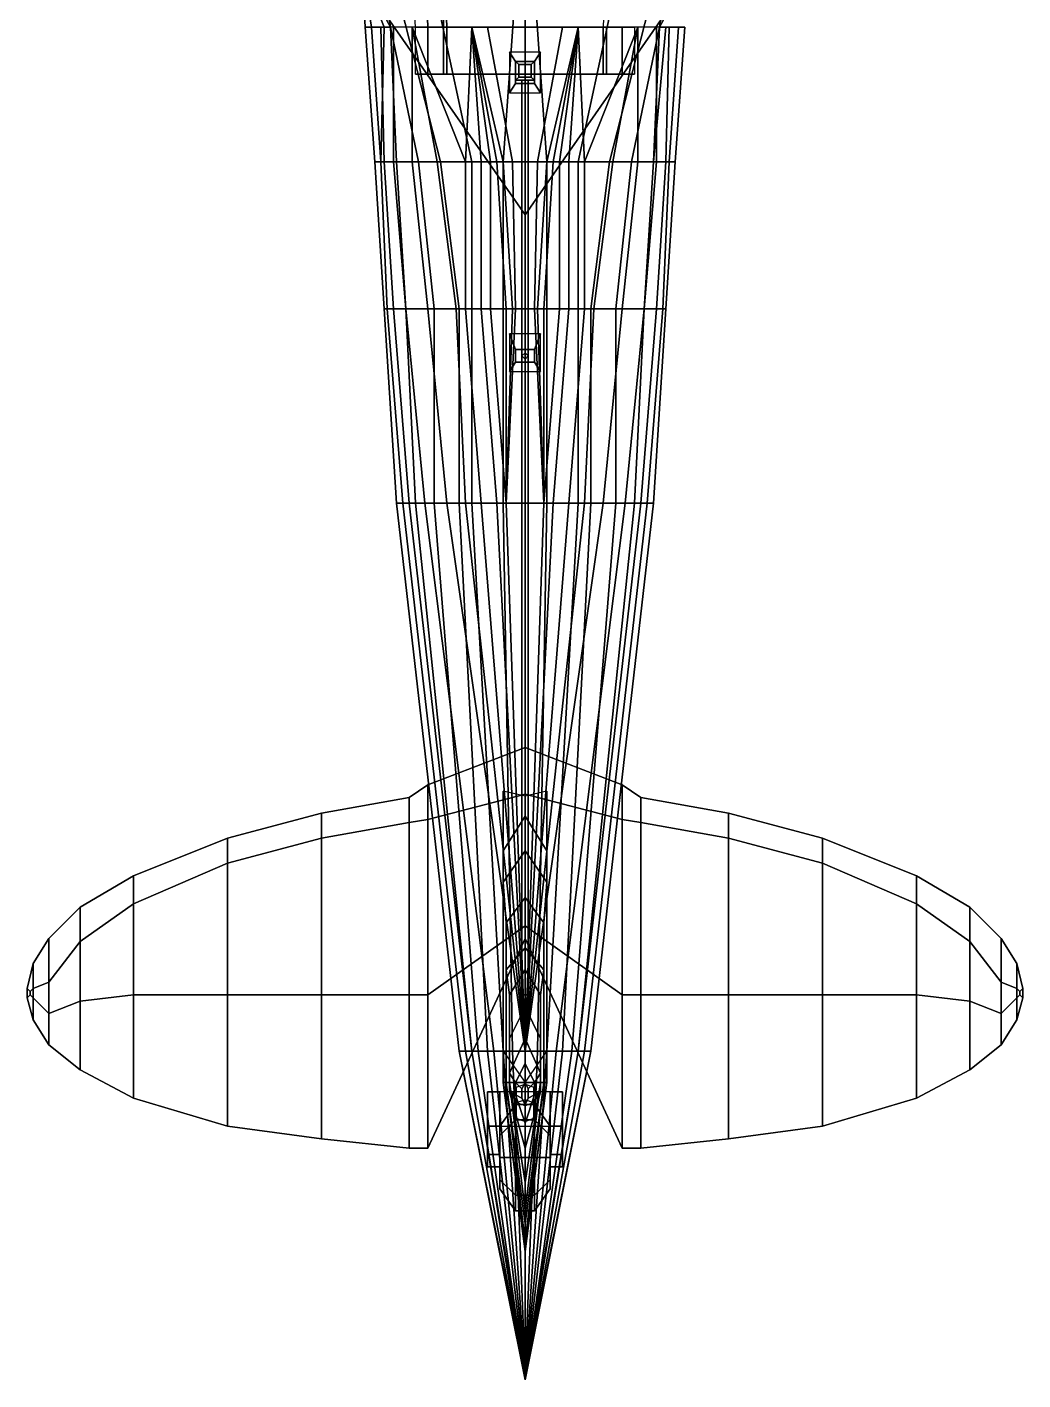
# Model space of a CAD drawing. Header units: millimetres. Extents: x -5.3 to 5.3, y -4.4 to 9.
# Drawn here: x -1.59 to 1.59, y -4.41 to -0.09 of the extents above; entities that cross this region are included whole.
import ezdxf

# ---------------------------------------------------------------- set-up
doc = ezdxf.new("R2010")
doc.units = ezdxf.units.MM
doc.layers.add('wing1', color=5, linetype='Continuous')
doc.layers.add('wing2', color=1, linetype='Continuous')

msp = doc.modelspace()

# ---------------------------------------------------------------- linework, layer by layer
for points in [[(-0.73, 0.46, -0.55), (-0.52, 0.46, -0.55), (-0.52, 0.46, -0.55), (-0.43, -0.09, -0.42)], [(-0.67, 0.46, -0.32), (-0.73, 0.46, -0.32), (-0.43, -0.09, -0.36), (-0.45, -0.09, -0.26)], [(-0.73, 0.46, -0.43), (-0.73, 0.46, -0.55), (-0.43, -0.09, -0.42), (-0.43, -0.09, -0.36)], [(-0.58, 0.46, -0.26), (-0.67, 0.46, -0.32), (-0.45, -0.09, -0.26), (-0.49, -0.09, -0.13)], [(-0.54, 0.46, -0.17), (-0.58, 0.46, -0.26), (-0.49, -0.09, -0.13), (-0.51, -0.09, -0.04)], [(-0.53, 0.46, -0.11), (-0.54, 0.46, -0.17), (-0.51, -0.09, -0.04), (-0.51, -0.09, 0.02)], [(-0.43, -0.09, -0.42), (-0.52, 0.46, -0.55), (-0.27, -0.52, -0.45), (-0.34, -0.52, -0.39)], [(-0.52, 0.46, -0.55), (-0.38, 0.46, -0.55), (-0.17, -0.52, -0.51), (-0.27, -0.52, -0.45)], [(-0.07, -0.52, -0.54), (-0.17, -0.52, -0.51), (-0.38, 0.46, -0.55), (0, 0.46, -0.55)], [(0, -0.52, -0.55), (-0.07, -0.52, -0.54), (0, 0.46, -0.55)], [(0, 0.46, -0.55), (0, 0.46, -0.55), (0.07, -0.52, -0.54), (0, -0.52, -0.55)], [(0, 0.46, -0.55), (0.38, 0.46, -0.55), (0.17, -0.52, -0.51), (0.07, -0.52, -0.54)], [(0.27, -0.52, -0.45), (0.17, -0.52, -0.51), (0.38, 0.46, -0.55), (0.52, 0.46, -0.55)], [(0.34, -0.52, -0.39), (0.27, -0.52, -0.45), (0.52, 0.46, -0.55), (0.43, -0.09, -0.42)], [(0.43, -0.09, -0.36), (0.43, -0.09, -0.42), (0.73, 0.46, -0.55), (0.73, 0.46, -0.43)], [(0.43, -0.09, -0.42), (0.52, 0.46, -0.55), (0.52, 0.46, -0.55), (0.73, 0.46, -0.55)], [(-0.51, -0.09, -0.04), (-0.49, -0.09, -0.13), (-0.46, -0.52, -0.16), (-0.48, -0.52, -0.05)], [(-0.51, -0.09, 0.02), (-0.51, -0.09, -0.04), (-0.48, -0.52, -0.05), (-0.48, -0.52, 0.01)], [(-0.46, -0.09, 0.26), (-0.51, -0.09, 0.02), (-0.48, -0.52, 0.01), (-0.45, -0.52, 0.23)], [(-0.49, -0.09, -0.13), (-0.45, -0.09, -0.26), (-0.46, -0.52, -0.16)], [(-0.45, -0.09, -0.26), (-0.43, -0.09, -0.36), (-0.41, -0.52, -0.29), (-0.46, -0.52, -0.16)], [(-0.42, -0.09, 0.37), (-0.46, -0.09, 0.26), (-0.45, -0.52, 0.23), (-0.42, -0.52, 0.34)], [(-0.43, -0.09, -0.36), (-0.43, -0.09, -0.42), (-0.34, -0.52, -0.39), (-0.41, -0.52, -0.29)], [(-0.36, -0.09, 0.5), (-0.42, -0.09, 0.37), (-0.42, -0.52, 0.34), (-0.36, -0.52, 0.47)], [(-0.36, -0.09, 0.5), (-0.36, -0.09, 0.5), (-0.19, -0.52, 0.66), (-0.17, -0.09, 0.87)], [(-0.36, -0.09, 0.5), (-0.36, -0.09, 0.5), (-0.28, -0.52, 0.57), (-0.19, -0.52, 0.66)], [(-0.36, -0.09, 0.5), (-0.36, -0.09, 0.5), (-0.36, -0.52, 0.47), (-0.28, -0.52, 0.57)], [(-0.17, -0.09, 0.87), (-0.17, -0.09, 0.87), (-0.19, -0.52, 0.66), (-0.14, -0.52, 0.7)], [(-0.12, -0.09, 0.92), (-0.17, -0.09, 0.87), (-0.07, -0.52, 0.87), (-0.04, -0.52, 0.9)], [(-0.17, -0.09, 0.87), (-0.17, -0.09, 0.87), (-0.09, -0.52, 0.83), (-0.07, -0.52, 0.87)], [(-0.17, -0.09, 0.87), (-0.17, -0.09, 0.87), (-0.11, -0.52, 0.75), (-0.09, -0.52, 0.83)], [(-0.17, -0.09, 0.87), (-0.17, -0.09, 0.87), (-0.14, -0.52, 0.7), (-0.11, -0.52, 0.75)], [(0, -0.09, 0.92), (-0.12, -0.09, 0.92), (-0.04, -0.52, 0.9), (0, -0.52, 0.9)], [(0, -0.52, 0.9), (0.04, -0.52, 0.9), (0.12, -0.09, 0.92), (0, -0.09, 0.92)], [(0.04, -0.52, 0.9), (0.07, -0.52, 0.87), (0.17, -0.09, 0.87), (0.12, -0.09, 0.92)], [(0.07, -0.52, 0.87), (0.09, -0.52, 0.83), (0.17, -0.09, 0.87)], [(0.09, -0.52, 0.83), (0.11, -0.52, 0.75), (0.17, -0.09, 0.87)], [(0.11, -0.52, 0.75), (0.14, -0.52, 0.7), (0.17, -0.09, 0.87)], [(0.14, -0.52, 0.7), (0.19, -0.52, 0.66), (0.17, -0.09, 0.87)], [(0.17, -0.09, 0.87), (0.19, -0.52, 0.66), (0.36, -0.09, 0.5)], [(0.19, -0.52, 0.66), (0.28, -0.52, 0.57), (0.36, -0.09, 0.5)], [(0.28, -0.52, 0.57), (0.36, -0.52, 0.47), (0.36, -0.09, 0.5)], [(0.41, -0.52, -0.29), (0.34, -0.52, -0.39), (0.43, -0.09, -0.42), (0.43, -0.09, -0.36)], [(0.36, -0.52, 0.47), (0.42, -0.52, 0.34), (0.42, -0.09, 0.37), (0.36, -0.09, 0.5)], [(0.41, -0.52, -0.29), (0.41, -0.52, -0.29), (0.43, -0.09, -0.36), (0.45, -0.09, -0.26)], [(0.46, -0.52, -0.16), (0.41, -0.52, -0.29), (0.45, -0.09, -0.26), (0.49, -0.09, -0.13)], [(0.42, -0.52, 0.34), (0.45, -0.52, 0.23), (0.46, -0.09, 0.26), (0.42, -0.09, 0.37)], [(0.45, -0.52, 0.23), (0.48, -0.52, 0.01), (0.51, -0.09, 0.02), (0.46, -0.09, 0.26)], [(0.48, -0.52, -0.05), (0.46, -0.52, -0.16), (0.49, -0.09, -0.13), (0.51, -0.09, -0.04)], [(0.48, -0.52, 0.01), (0.48, -0.52, -0.05), (0.51, -0.09, -0.04), (0.51, -0.09, 0.02)], [(-0.05, -0.17, 0.91), (-0.05, -0.3, 0.91), (-0.03, -0.27, 0.96), (-0.03, -0.2, 0.96)], [(0.03, -0.2, 0.96), (0.05, -0.17, 0.91), (-0.05, -0.17, 0.91), (-0.03, -0.2, 0.96)], [(0.03, -0.27, 0.96), (0.05, -0.3, 0.91), (0.05, -0.17, 0.91), (0.03, -0.2, 0.96)], [(-0.03, -0.27, 0.96), (-0.03, -0.26, 1.47), (-0.03, -0.2, 1.47), (-0.03, -0.2, 0.96)], [(-0.03, -0.2, 0.96), (-0.03, -0.2, 1.47), (0.03, -0.2, 1.47), (0.03, -0.2, 0.96)], [(0.02, -0.21, 1.49), (0.03, -0.2, 1.47), (-0.03, -0.2, 1.47), (-0.02, -0.21, 1.49)], [(-0.03, -0.2, 1.47), (-0.03, -0.26, 1.47), (-0.02, -0.25, 1.49), (-0.02, -0.21, 1.49)], [(-0.02, -0.21, 1.49), (-0.02, -0.25, 1.49), (0.02, -0.25, 1.49), (0.02, -0.21, 1.49)], [(0.02, -0.25, 1.49), (0.03, -0.26, 1.47), (0.03, -0.2, 1.47), (0.02, -0.21, 1.49)], [(0.03, -0.2, 1.47), (0.03, -0.26, 1.47), (0.03, -0.27, 0.96), (0.03, -0.2, 0.96)], [(-0.02, -0.25, 1.49), (-0.03, -0.26, 1.47), (0.03, -0.26, 1.47), (0.02, -0.25, 1.49)], [(-0.03, -0.27, 0.96), (-0.05, -0.3, 0.91), (0.05, -0.3, 0.91), (0.03, -0.27, 0.96)], [(0.03, -0.27, 0.96), (0.03, -0.26, 1.47), (-0.03, -0.26, 1.47), (-0.03, -0.27, 0.96)], [(0, -0.26, 1.45), (-0.01, -0.26, 1.44), (-0.01, -3.18, 1.35), (0, -3.18, 1.36)], [(-0.01, -0.26, 1.44), (0, -0.26, 1.43), (0, -3.18, 1.34), (-0.01, -3.18, 1.35)], [(0, -0.26, 1.45), (-0.01, -0.26, 1.44), (-0.01, -1.14, 0.81), (0, -1.15, 0.81)], [(-0.01, -0.26, 1.44), (0, -0.26, 1.43), (0, -1.13, 0.81), (-0.01, -1.14, 0.81)], [(0.01, -0.26, 1.44), (0, -0.26, 1.45), (0, -3.18, 1.36), (0.01, -3.18, 1.35)], [(0, -0.26, 1.43), (0.01, -0.26, 1.44), (0.01, -3.18, 1.35), (0, -3.18, 1.34)], [(0.01, -0.26, 1.44), (0, -0.26, 1.45), (0, -1.15, 0.81), (0.01, -1.14, 0.81)], [(0, -0.26, 1.43), (0.01, -0.26, 1.44), (0.01, -1.14, 0.81), (0, -1.13, 0.81)], [(-0.45, -0.52, 0.23), (-0.48, -0.52, 0.01), (-0.45, -0.99, 0.04), (-0.42, -0.99, 0.23)], [(-0.48, -0.52, -0.05), (-0.46, -0.52, -0.16), (-0.44, -0.99, -0.16), (-0.45, -0.99, -0.05)], [(-0.48, -0.52, 0.01), (-0.48, -0.52, -0.05), (-0.45, -0.99, -0.05), (-0.45, -0.99, 0.04)], [(-0.46, -0.52, -0.16), (-0.41, -0.52, -0.29), (-0.38, -0.99, -0.29), (-0.44, -0.99, -0.16)], [(-0.42, -0.52, 0.34), (-0.45, -0.52, 0.23), (-0.42, -0.99, 0.23), (-0.38, -0.99, 0.34)], [(-0.36, -0.52, 0.47), (-0.42, -0.52, 0.34), (-0.38, -0.99, 0.34), (-0.31, -0.99, 0.47)], [(-0.41, -0.52, -0.29), (-0.34, -0.52, -0.39), (-0.29, -0.99, -0.39), (-0.38, -0.99, -0.29)], [(-0.28, -0.52, 0.57), (-0.36, -0.52, 0.47), (-0.31, -0.99, 0.47), (-0.22, -0.99, 0.57)], [(-0.34, -0.52, -0.39), (-0.27, -0.52, -0.45), (-0.21, -0.99, -0.45), (-0.29, -0.99, -0.39)], [(-0.19, -0.52, 0.66), (-0.28, -0.52, 0.57), (-0.22, -0.99, 0.57), (-0.19, -0.99, 0.59)], [(-0.27, -0.52, -0.45), (-0.17, -0.52, -0.51), (-0.17, -0.99, -0.47), (-0.21, -0.99, -0.45)], [(-0.14, -0.52, 0.7), (-0.19, -0.52, 0.66), (-0.19, -0.99, 0.59), (-0.14, -0.99, 0.63)], [(-0.17, -0.52, -0.51), (-0.07, -0.52, -0.54), (-0.07, -0.99, -0.5), (-0.17, -0.99, -0.47)], [(-0.11, -0.52, 0.75), (-0.14, -0.52, 0.7), (-0.14, -0.99, 0.63), (-0.11, -0.99, 0.67)], [(-0.09, -0.52, 0.83), (-0.11, -0.52, 0.75), (-0.11, -0.99, 0.67), (-0.06, -0.99, 0.77)], [(-0.07, -0.52, 0.87), (-0.09, -0.52, 0.83), (-0.06, -0.99, 0.77), (-0.04, -0.99, 0.8)], [(-0.04, -0.52, 0.9), (-0.07, -0.52, 0.87), (-0.04, -0.99, 0.8), (-0.03, -0.99, 0.81)], [(0, -0.99, -0.51), (-0.07, -0.99, -0.5), (-0.07, -0.52, -0.54), (0, -0.52, -0.55)], [(0, -0.52, 0.9), (-0.04, -0.52, 0.9), (-0.03, -0.99, 0.81), (0, -0.99, 0.81)], [(0, -0.52, -0.55), (0.07, -0.52, -0.54), (0.07, -0.99, -0.5), (0, -0.99, -0.51)], [(0, -0.99, 0.81), (0.03, -0.99, 0.81), (0.04, -0.52, 0.9), (0, -0.52, 0.9)], [(0.03, -0.99, 0.81), (0.04, -0.99, 0.8), (0.07, -0.52, 0.87), (0.04, -0.52, 0.9)], [(0.04, -0.99, 0.8), (0.06, -0.99, 0.77), (0.09, -0.52, 0.83), (0.07, -0.52, 0.87)], [(0.06, -0.99, 0.77), (0.11, -0.99, 0.67), (0.11, -0.52, 0.75), (0.09, -0.52, 0.83)], [(0.17, -0.99, -0.47), (0.07, -0.99, -0.5), (0.07, -0.52, -0.54), (0.17, -0.52, -0.51)], [(0.11, -0.99, 0.67), (0.14, -0.99, 0.63), (0.14, -0.52, 0.7), (0.11, -0.52, 0.75)], [(0.14, -0.99, 0.63), (0.19, -0.99, 0.59), (0.19, -0.52, 0.66), (0.14, -0.52, 0.7)], [(0.21, -0.99, -0.45), (0.17, -0.99, -0.47), (0.17, -0.52, -0.51), (0.27, -0.52, -0.45)], [(0.19, -0.99, 0.59), (0.22, -0.99, 0.57), (0.28, -0.52, 0.57), (0.19, -0.52, 0.66)], [(0.29, -0.99, -0.39), (0.21, -0.99, -0.45), (0.27, -0.52, -0.45), (0.34, -0.52, -0.39)], [(0.22, -0.99, 0.57), (0.31, -0.99, 0.47), (0.36, -0.52, 0.47), (0.28, -0.52, 0.57)], [(0.38, -0.99, -0.29), (0.29, -0.99, -0.39), (0.34, -0.52, -0.39), (0.41, -0.52, -0.29)], [(0.31, -0.99, 0.47), (0.38, -0.99, 0.34), (0.42, -0.52, 0.34), (0.36, -0.52, 0.47)], [(0.44, -0.99, -0.16), (0.38, -0.99, -0.29), (0.41, -0.52, -0.29), (0.46, -0.52, -0.16)], [(0.38, -0.99, 0.34), (0.42, -0.99, 0.23), (0.45, -0.52, 0.23), (0.42, -0.52, 0.34)], [(0.42, -0.99, 0.23), (0.45, -0.99, 0.04), (0.48, -0.52, 0.01), (0.45, -0.52, 0.23)], [(0.45, -0.99, -0.05), (0.44, -0.99, -0.16), (0.46, -0.52, -0.16), (0.48, -0.52, -0.05)], [(0.45, -0.99, 0.04), (0.45, -0.99, -0.05), (0.48, -0.52, -0.05), (0.48, -0.52, 0.01)], [(-0.42, -0.99, 0.23), (-0.45, -0.99, 0.04), (-0.41, -1.61, 0.07), (-0.37, -1.61, 0.23)], [(-0.45, -0.99, -0.05), (-0.44, -0.99, -0.16), (-0.39, -1.61, -0.16), (-0.41, -1.61, -0.05)], [(-0.45, -0.99, 0.04), (-0.45, -0.99, -0.05), (-0.41, -1.61, -0.05), (-0.41, -1.61, 0.07)], [(-0.44, -0.99, -0.16), (-0.38, -0.99, -0.29), (-0.35, -1.61, -0.25), (-0.39, -1.61, -0.16)], [(-0.38, -0.99, 0.34), (-0.42, -0.99, 0.23), (-0.37, -1.61, 0.23), (-0.32, -1.61, 0.34)], [(-0.31, -0.99, 0.47), (-0.38, -0.99, 0.34), (-0.32, -1.61, 0.34), (-0.25, -1.61, 0.45)], [(-0.38, -0.99, -0.29), (-0.29, -0.99, -0.39), (-0.29, -1.61, -0.33), (-0.35, -1.61, -0.25)], [(-0.22, -0.99, 0.57), (-0.31, -0.99, 0.47), (-0.25, -1.61, 0.45), (-0.19, -1.61, 0.51)], [(-0.29, -0.99, -0.39), (-0.21, -0.99, -0.45), (-0.21, -1.61, -0.39), (-0.29, -1.61, -0.33)], [(-0.19, -0.99, 0.59), (-0.22, -0.99, 0.57), (-0.19, -1.61, 0.51), (-0.14, -1.61, 0.55)], [(-0.21, -0.99, -0.45), (-0.17, -0.99, -0.47), (-0.17, -1.61, -0.41), (-0.21, -1.61, -0.39)], [(-0.14, -0.99, 0.63), (-0.19, -0.99, 0.59), (-0.14, -1.61, 0.55), (-0.09, -1.61, 0.57)], [(-0.17, -0.99, -0.47), (-0.07, -0.99, -0.5), (-0.07, -1.61, -0.44), (-0.17, -1.61, -0.41)], [(-0.11, -0.99, 0.67), (-0.14, -0.99, 0.63), (-0.09, -1.61, 0.57), (-0.06, -1.61, 0.58)], [(-0.06, -0.99, 0.77), (-0.11, -0.99, 0.67), (-0.06, -1.61, 0.58)], [(0, -1.61, -0.44), (-0.07, -1.61, -0.44), (-0.07, -0.99, -0.5), (0, -0.99, -0.51)], [(-0.04, -0.99, 0.8), (-0.06, -0.99, 0.77), (-0.06, -1.61, 0.58)], [(-0.03, -0.99, 0.81), (-0.04, -0.99, 0.8), (-0.06, -1.61, 0.58)], [(0, -0.99, 0.81), (-0.03, -0.99, 0.81), (-0.06, -1.61, 0.58), (0, -1.61, 0.58)], [(0, -0.99, -0.51), (0.07, -0.99, -0.5), (0.07, -1.61, -0.44), (0, -1.61, -0.44)], [(0, -1.61, 0.58), (0.06, -1.61, 0.58), (0.03, -0.99, 0.81), (0, -0.99, 0.81)], [(0.06, -1.61, 0.58), (0.06, -1.61, 0.58), (0.04, -0.99, 0.8), (0.03, -0.99, 0.81)], [(0.06, -1.61, 0.58), (0.06, -1.61, 0.58), (0.06, -0.99, 0.77), (0.04, -0.99, 0.8)], [(0.06, -1.61, 0.58), (0.06, -1.61, 0.58), (0.11, -0.99, 0.67), (0.06, -0.99, 0.77)], [(0.06, -1.61, 0.58), (0.09, -1.61, 0.57), (0.14, -0.99, 0.63), (0.11, -0.99, 0.67)], [(0.17, -1.61, -0.41), (0.07, -1.61, -0.44), (0.07, -0.99, -0.5), (0.17, -0.99, -0.47)], [(0.09, -1.61, 0.57), (0.14, -1.61, 0.55), (0.19, -0.99, 0.59), (0.14, -0.99, 0.63)], [(0.14, -1.61, 0.55), (0.19, -1.61, 0.51), (0.22, -0.99, 0.57), (0.19, -0.99, 0.59)], [(0.21, -1.61, -0.39), (0.17, -1.61, -0.41), (0.17, -0.99, -0.47), (0.21, -0.99, -0.45)], [(0.19, -1.61, 0.51), (0.25, -1.61, 0.45), (0.31, -0.99, 0.47), (0.22, -0.99, 0.57)], [(0.29, -1.61, -0.33), (0.21, -1.61, -0.39), (0.21, -0.99, -0.45), (0.29, -0.99, -0.39)], [(0.25, -1.61, 0.45), (0.32, -1.61, 0.34), (0.38, -0.99, 0.34), (0.31, -0.99, 0.47)], [(0.35, -1.61, -0.25), (0.29, -1.61, -0.33), (0.29, -0.99, -0.39), (0.38, -0.99, -0.29)], [(0.32, -1.61, 0.34), (0.37, -1.61, 0.23), (0.42, -0.99, 0.23), (0.38, -0.99, 0.34)], [(0.39, -1.61, -0.16), (0.35, -1.61, -0.25), (0.38, -0.99, -0.29), (0.44, -0.99, -0.16)], [(0.37, -1.61, 0.23), (0.41, -1.61, 0.07), (0.45, -0.99, 0.04), (0.42, -0.99, 0.23)], [(0.41, -1.61, -0.05), (0.39, -1.61, -0.16), (0.44, -0.99, -0.16), (0.45, -0.99, -0.05)], [(0.41, -1.61, 0.07), (0.41, -1.61, -0.05), (0.45, -0.99, -0.05), (0.45, -0.99, 0.04)], [(0.03, -1.12, 0.81), (0.05, -1.07, 0.76), (-0.05, -1.07, 0.76), (-0.03, -1.12, 0.81)], [(-0.05, -1.07, 0.76), (-0.05, -1.19, 0.72), (-0.03, -1.16, 0.81), (-0.03, -1.12, 0.81)], [(0.03, -1.16, 0.81), (0.05, -1.19, 0.72), (0.05, -1.07, 0.76), (0.03, -1.12, 0.81)], [(-0.03, -1.12, 0.81), (-0.03, -1.16, 0.81), (0.03, -1.16, 0.81), (0.03, -1.12, 0.81)], [(-0.03, -1.16, 0.81), (-0.05, -1.19, 0.72), (0.05, -1.19, 0.72), (0.03, -1.16, 0.81)], [(-0.37, -1.61, 0.23), (-0.41, -1.61, 0.07), (-0.21, -3.36, 0.28), (-0.17, -3.36, 0.37)], [(-0.41, -1.61, -0.05), (-0.39, -1.61, -0.16), (-0.19, -3.36, 0.18), (-0.21, -3.36, 0.22)], [(-0.41, -1.61, 0.07), (-0.41, -1.61, -0.05), (-0.21, -3.36, 0.22), (-0.21, -3.36, 0.28)], [(-0.39, -1.61, -0.16), (-0.35, -1.61, -0.25), (-0.17, -3.36, 0.13), (-0.19, -3.36, 0.18)], [(-0.32, -1.61, 0.34), (-0.37, -1.61, 0.23), (-0.17, -3.36, 0.37), (-0.1, -3.36, 0.44)], [(-0.35, -1.61, -0.25), (-0.29, -1.61, -0.33), (-0.15, -3.36, 0.11), (-0.17, -3.36, 0.13)], [(-0.25, -1.61, 0.45), (-0.32, -1.61, 0.34), (-0.1, -3.36, 0.44), (0, -3.36, 0.51)], [(-0.29, -1.61, -0.33), (-0.21, -1.61, -0.39), (-0.12, -3.36, 0.07), (-0.15, -3.36, 0.11)], [(-0.19, -1.61, 0.51), (-0.25, -1.61, 0.45), (0, -3.36, 0.51)], [(-0.21, -1.61, -0.39), (-0.17, -1.61, -0.41), (-0.07, -3.36, -0.08), (-0.12, -3.36, 0.07)], [(-0.14, -1.61, 0.55), (-0.19, -1.61, 0.51), (0, -3.36, 0.51)], [(-0.17, -1.61, -0.41), (-0.07, -1.61, -0.44), (-0.04, -3.36, -0.13), (-0.07, -3.36, -0.08)], [(-0.09, -1.61, 0.57), (-0.14, -1.61, 0.55), (0, -3.36, 0.51)], [(-0.06, -1.61, 0.58), (-0.09, -1.61, 0.57), (0, -3.36, 0.51)], [(0, -3.36, -0.14), (-0.04, -3.36, -0.13), (-0.07, -1.61, -0.44), (0, -1.61, -0.44)], [(0, -1.61, 0.58), (-0.06, -1.61, 0.58), (0, -3.36, 0.51)], [(0, -3.36, 0.51), (0, -3.36, 0.51), (0.25, -1.61, 0.45), (0.19, -1.61, 0.51)], [(0, -1.61, -0.44), (0.07, -1.61, -0.44), (0.04, -3.36, -0.13), (0, -3.36, -0.14)], [(0, -3.36, 0.51), (0.1, -3.36, 0.44), (0.32, -1.61, 0.34), (0.25, -1.61, 0.45)], [(0, -3.36, 0.51), (0, -3.36, 0.51), (0.06, -1.61, 0.58), (0, -1.61, 0.58)], [(0, -3.36, 0.51), (0, -3.36, 0.51), (0.09, -1.61, 0.57), (0.06, -1.61, 0.58)], [(0, -3.36, 0.51), (0, -3.36, 0.51), (0.14, -1.61, 0.55), (0.09, -1.61, 0.57)], [(0, -3.36, 0.51), (0, -3.36, 0.51), (0.19, -1.61, 0.51), (0.14, -1.61, 0.55)], [(0.07, -3.36, -0.08), (0.04, -3.36, -0.13), (0.07, -1.61, -0.44), (0.17, -1.61, -0.41)], [(0.12, -3.36, 0.07), (0.07, -3.36, -0.08), (0.17, -1.61, -0.41), (0.21, -1.61, -0.39)], [(0.1, -3.36, 0.44), (0.17, -3.36, 0.37), (0.37, -1.61, 0.23), (0.32, -1.61, 0.34)], [(0.15, -3.36, 0.11), (0.12, -3.36, 0.07), (0.21, -1.61, -0.39), (0.29, -1.61, -0.33)], [(0.17, -3.36, 0.13), (0.15, -3.36, 0.11), (0.29, -1.61, -0.33), (0.35, -1.61, -0.25)], [(0.19, -3.36, 0.18), (0.17, -3.36, 0.13), (0.35, -1.61, -0.25), (0.39, -1.61, -0.16)], [(0.17, -3.36, 0.37), (0.21, -3.36, 0.28), (0.41, -1.61, 0.07), (0.37, -1.61, 0.23)], [(0.21, -3.36, 0.22), (0.19, -3.36, 0.18), (0.39, -1.61, -0.16), (0.41, -1.61, -0.05)], [(0.21, -3.36, 0.28), (0.21, -3.36, 0.22), (0.41, -1.61, -0.05), (0.41, -1.61, 0.07)], [(-0.07, -2.53, 0.51), (-0.07, -3.46, 0.51), (-0.07, -3.46, 0.6), (-0.07, -2.72, 0.6)], [(0, -2.61, 0.6), (0, -2.5462, 0.5426), (-0.07, -2.53, 0.51), (-0.07, -2.72, 0.6)], [(0.07, -2.72, 0.6), (0.07, -2.53, 0.51), (0, -2.5462, 0.5426), (0, -2.61, 0.6)], [(0.07, -3.46, 0.6), (0.07, -3.46, 0.51), (0.07, -2.53, 0.51), (0.07, -2.72, 0.6)], [(0, -2.72, 0.71), (0, -2.61, 0.6), (-0.07, -2.72, 0.6), (-0.07, -2.82, 0.71)], [(0.07, -2.82, 0.71), (0.07, -2.72, 0.6), (0, -2.61, 0.6), (0, -2.72, 0.71)], [(-0.07, -2.72, 0.6), (-0.07, -3.46, 0.6), (-0.07, -3.46, 0.71), (-0.07, -2.82, 0.71)], [(0, -2.87, 0.9), (0, -2.72, 0.71), (-0.07, -2.82, 0.71), (-0.06, -2.95, 0.9)], [(0.06, -2.95, 0.9), (0.07, -2.82, 0.71), (0, -2.72, 0.71), (0, -2.87, 0.9)], [(0.07, -3.46, 0.71), (0.07, -3.46, 0.6), (0.07, -2.72, 0.6), (0.07, -2.82, 0.71)], [(-0.07, -2.82, 0.71), (-0.07, -3.46, 0.71), (-0.06, -3.46, 0.9), (-0.06, -2.95, 0.9)], [(0.06, -3.46, 0.9), (0.07, -3.46, 0.71), (0.07, -2.82, 0.71), (0.06, -2.95, 0.9)], [(0, -3.03, 1.15), (0, -2.87, 0.9), (-0.06, -2.95, 0.9), (-0.06, -3.1, 1.15)], [(0.06, -3.1, 1.15), (0.06, -2.95, 0.9), (0, -2.87, 0.9), (0, -3.03, 1.15)], [(-0.06, -2.95, 0.9), (-0.06, -3.46, 0.9), (-0.06, -3.46, 1.15), (-0.06, -3.1, 1.15)], [(0.06, -3.46, 1.15), (0.06, -3.46, 0.9), (0.06, -2.95, 0.9), (0.06, -3.1, 1.15)], [(0, -3.1, 1.28), (0, -3.03, 1.15), (-0.06, -3.1, 1.15), (-0.05, -3.18, 1.28)], [(0.05, -3.18, 1.28), (0.06, -3.1, 1.15), (0, -3.03, 1.15), (0, -3.1, 1.28)], [(-0.06, -3.1, 1.15), (-0.06, -3.46, 1.15), (-0.05, -3.46, 1.28), (-0.05, -3.18, 1.28)], [(0, -3.22, 1.45), (0, -3.1, 1.28), (-0.05, -3.18, 1.28), (-0.05, -3.32, 1.45)], [(0.05, -3.32, 1.45), (0.05, -3.18, 1.28), (0, -3.1, 1.28), (0, -3.22, 1.45)], [(0.05, -3.46, 1.28), (0.06, -3.46, 1.15), (0.06, -3.1, 1.15), (0.05, -3.18, 1.28)], [(-0.05, -3.18, 1.28), (-0.05, -3.46, 1.28), (-0.05, -3.46, 1.45), (-0.05, -3.32, 1.45)], [(0.05, -3.46, 1.45), (0.05, -3.46, 1.28), (0.05, -3.18, 1.28), (0.05, -3.32, 1.45)], [(0, -3.32, 1.55), (0, -3.22, 1.45), (-0.05, -3.32, 1.45), (-0.05, -3.43, 1.55)], [(0.05, -3.43, 1.55), (0.05, -3.32, 1.45), (0, -3.22, 1.45), (0, -3.32, 1.55)], [(-0.05, -3.32, 1.45), (-0.05, -3.46, 1.45), (-0.05, -3.49, 1.55), (-0.05, -3.43, 1.55)], [(0, -3.4, 1.59), (0, -3.32, 1.55), (-0.05, -3.43, 1.55), (-0.03, -3.46, 1.59)], [(0.03, -3.46, 1.59), (0.05, -3.43, 1.55), (0, -3.32, 1.55), (0, -3.4, 1.59)], [(0.05, -3.49, 1.55), (0.05, -3.46, 1.45), (0.05, -3.32, 1.45), (0.05, -3.43, 1.55)], [(-0.21, -3.36, 0.22), (-0.19, -3.36, 0.18), (0, -4.41, 0.16)], [(-0.21, -3.36, 0.28), (-0.21, -3.36, 0.22), (0, -4.41, 0.16), (0, -4.4, 0.18)], [(-0.17, -3.36, 0.37), (-0.21, -3.36, 0.28), (0, -4.4, 0.18), (0, -4.39, 0.19)], [(-0.19, -3.36, 0.18), (-0.17, -3.36, 0.13), (0, -4.41, 0.16)], [(-0.17, -3.36, 0.13), (-0.15, -3.36, 0.11), (0, -4.41, 0.16)], [(-0.1, -3.36, 0.44), (-0.17, -3.36, 0.37), (0, -4.39, 0.19)], [(-0.15, -3.36, 0.11), (-0.12, -3.36, 0.07), (0, -4.41, 0.14), (0, -4.41, 0.16)], [(-0.12, -3.36, 0.07), (-0.07, -3.36, -0.08), (0, -4.4, 0.13), (0, -4.41, 0.14)], [(0, -3.36, 0.51), (-0.1, -3.36, 0.44), (0, -4.39, 0.19)], [(-0.07, -3.36, -0.08), (-0.04, -3.36, -0.13), (0, -4.39, 0.12), (0, -4.4, 0.13)], [(-0.07, -3.36, 0.51), (0, -3.46, 0.4789), (-0.07, -3.46, 0.51), (-0.07, -3.36, 0.51)], [(0, -4.39, 0.12), (0, -4.39, 0.12), (-0.04, -3.36, -0.13), (0, -3.36, -0.14)], [(0, -4.41, 0.14), (0, -4.4, 0.13), (0.07, -3.36, -0.08), (0.12, -3.36, 0.07)], [(0, -3.36, -0.14), (0.04, -3.36, -0.13), (0, -4.39, 0.12)], [(0, -4.4, 0.13), (0, -4.39, 0.12), (0.04, -3.36, -0.13), (0.07, -3.36, -0.08)], [(0, -4.39, 0.19), (0, -4.4, 0.18), (0.21, -3.36, 0.28), (0.17, -3.36, 0.37)], [(0, -4.41, 0.16), (0, -4.41, 0.14), (0.12, -3.36, 0.07), (0.15, -3.36, 0.11)], [(0, -4.41, 0.16), (0, -4.41, 0.16), (0.15, -3.36, 0.11), (0.17, -3.36, 0.13)], [(0, -4.41, 0.16), (0, -4.41, 0.16), (0.17, -3.36, 0.13), (0.19, -3.36, 0.18)], [(0, -4.41, 0.16), (0, -4.41, 0.16), (0.19, -3.36, 0.18), (0.21, -3.36, 0.22)], [(0, -4.4, 0.18), (0, -4.41, 0.16), (0.21, -3.36, 0.22), (0.21, -3.36, 0.28)], [(0, -4.39, 0.19), (0, -4.39, 0.19), (0.1, -3.36, 0.44), (0, -3.36, 0.51)], [(0, -4.39, 0.19), (0, -4.39, 0.19), (0.17, -3.36, 0.37), (0.1, -3.36, 0.44)], [(0.07, -3.46, 0.51), (0, -3.46, 0.4789), (0.07, -3.36, 0.51)], [(0, -3.46, 1.61), (0, -3.4, 1.59), (-0.03, -3.46, 1.59), (-0.01, -3.48, 1.61)], [(0.01, -3.48, 1.61), (0.03, -3.46, 1.59), (0, -3.4, 1.59), (0, -3.46, 1.61)], [(-0.05, -3.43, 1.55), (-0.05, -3.49, 1.55), (-0.03, -3.5, 1.59), (-0.03, -3.46, 1.59)], [(0.03, -3.5, 1.59), (0.05, -3.49, 1.55), (0.05, -3.43, 1.55), (0.03, -3.46, 1.59)], [(0.12, -3.6, -0.11), (0.12, -3.49, -0.17), (-0.12, -3.49, -0.17), (-0.12, -3.6, -0.11)], [(-0.08, -3.49, -0.17), (-0.08, -3.69, -0.28), (-0.12, -3.69, -0.28), (-0.12, -3.49, -0.17)], [(-0.12, -3.49, -0.17), (-0.12, -3.69, -0.28), (-0.12, -3.73, -0.24), (-0.12, -3.6, -0.11)], [(-0.08, -3.73, -0.24), (-0.08, -3.69, -0.28), (-0.08, -3.49, -0.17), (-0.08, -3.6, -0.11)], [(-0.07, -3.46, 0.6), (-0.07, -3.46, 0.51), (0, -4, 0.51), (0, -4, 0.6)], [(-0.07, -3.46, 0.71), (-0.07, -3.46, 0.6), (0, -4, 0.6), (0, -3.99, 0.71)], [(-0.06, -3.46, 0.9), (-0.07, -3.46, 0.71), (0, -3.99, 0.71), (0, -3.97, 0.9)], [(-0.07, -3.46, 0.51), (-0.07, -3.46, 0.51), (0, -3.9902, 0.3142), (0, -4, 0.51)], [(-0.07, -3.46, 0.51), (0, -3.46, 0.4789), (0, -3.9902, 0.3142), (-0.07, -3.46, 0.51)], [(-0.06, -3.46, 1.15), (-0.06, -3.46, 0.9), (0, -3.97, 0.9), (0, -3.91, 1.15)], [(-0.05, -3.46, 1.28), (-0.06, -3.46, 1.15), (0, -3.91, 1.15), (0, -3.87, 1.28)], [(-0.05, -3.46, 1.45), (-0.05, -3.46, 1.28), (0, -3.87, 1.28), (0, -3.78, 1.45)], [(-0.05, -3.49, 1.55), (-0.05, -3.46, 1.45), (0, -3.78, 1.45), (0, -3.67, 1.55)], [(-0.03, -3.5, 1.59), (-0.05, -3.49, 1.55), (0, -3.67, 1.55), (0, -3.59, 1.59)], [(-0.0283, -3.5255, -0.1541), (-0.04, -3.55, -0.14), (-0.04, -3.5, -0.0534), (-0.0283, -3.4755, -0.0675)], [(-0.03, -3.46, 1.59), (-0.03, -3.5, 1.59), (-0.01, -3.51, 1.61), (-0.01, -3.48, 1.61)], [(0, -3.5154, -0.16), (-0.0283, -3.5255, -0.1541), (-0.0283, -3.4755, -0.0675), (0, -3.4654, -0.0734)], [(-0.01, -3.48, 1.61), (-0.01, -3.51, 1.61), (0, -3.53, 1.61), (0, -3.46, 1.61)], [(0, -3.91, 1.15), (0, -3.97, 0.9), (0.06, -3.46, 0.9), (0.06, -3.46, 1.15)], [(0, -4, 0.6), (0, -4, 0.51), (0.07, -3.46, 0.51), (0.07, -3.46, 0.6)], [(0, -4, 0.51), (0, -3.9902, 0.3142), (0.07, -3.46, 0.51)], [(0, -3.97, 0.9), (0, -3.99, 0.71), (0.07, -3.46, 0.71), (0.06, -3.46, 0.9)], [(0, -3.99, 0.71), (0, -4, 0.6), (0.07, -3.46, 0.6), (0.07, -3.46, 0.71)], [(0, -3.78, 1.45), (0, -3.87, 1.28), (0.05, -3.46, 1.28), (0.05, -3.46, 1.45)], [(0, -3.87, 1.28), (0, -3.91, 1.15), (0.06, -3.46, 1.15), (0.05, -3.46, 1.28)], [(0, -3.67, 1.55), (0, -3.78, 1.45), (0.05, -3.46, 1.45), (0.05, -3.49, 1.55)], [(0, -3.46, 1.61), (0, -3.53, 1.61), (0.01, -3.51, 1.61), (0.01, -3.48, 1.61)], [(0, -3.9902, 0.3142), (0, -3.46, 0.4789), (0.07, -3.46, 0.51)], [(0.0283, -3.5255, -0.1541), (0, -3.5154, -0.16), (0, -3.4654, -0.0734), (0.0283, -3.4755, -0.0675)], [(0, -3.59, 1.59), (0, -3.67, 1.55), (0.05, -3.49, 1.55), (0.03, -3.5, 1.59)], [(0.01, -3.51, 1.61), (0.03, -3.5, 1.59), (0.03, -3.46, 1.59), (0.01, -3.48, 1.61)], [(0.04, -3.55, -0.14), (0.0283, -3.5255, -0.1541), (0.0283, -3.4755, -0.0675), (0.04, -3.5, -0.0534)], [(0.08, -3.49, -0.17), (0.08, -3.69, -0.28), (0.08, -3.73, -0.24), (0.08, -3.6, -0.11)], [(0.12, -3.49, -0.17), (0.12, -3.69, -0.28), (0.08, -3.69, -0.28), (0.08, -3.49, -0.17)], [(0.12, -3.73, -0.24), (0.12, -3.69, -0.28), (0.12, -3.49, -0.17), (0.12, -3.6, -0.11)], [(-0.03, -3.5798, -0.1398), (-0.03, -3.53, -0.26), (-0.08, -3.6, -0.26), (-0.08, -3.6293, -0.1893)], [(-0.03, -3.53, -0.26), (-0.03, -3.5798, -0.3802), (-0.08, -3.6293, -0.3307), (-0.08, -3.6, -0.26)], [(-0.04, -3.55, -0.14), (-0.0283, -3.5745, -0.1259), (-0.0283, -3.5245, -0.0393), (-0.04, -3.5, -0.0534)], [(-0.01, -3.51, 1.61), (-0.03, -3.5, 1.59), (0, -3.59, 1.59), (0, -3.53, 1.61)], [(0.03, -3.5798, -0.1398), (0.03, -3.53, -0.26), (-0.03, -3.53, -0.26), (-0.03, -3.5798, -0.1398)], [(0.03, -3.53, -0.26), (0.03, -3.5798, -0.3802), (-0.03, -3.5798, -0.3802), (-0.03, -3.53, -0.26)], [(-0.0283, -3.5745, -0.1259), (0, -3.5846, -0.12), (0, -3.5346, -0.0334), (-0.0283, -3.5245, -0.0393)], [(0, -3.53, 1.61), (0, -3.59, 1.59), (0.03, -3.5, 1.59), (0.01, -3.51, 1.61)], [(0, -3.5846, -0.12), (0.0283, -3.5745, -0.1259), (0.0283, -3.5245, -0.0393), (0, -3.5346, -0.0334)], [(0.0283, -3.5745, -0.1259), (0.04, -3.55, -0.14), (0.04, -3.5, -0.0534), (0.0283, -3.5245, -0.0393)], [(0.03, -3.53, -0.26), (0.03, -3.5798, -0.1398), (0.08, -3.6293, -0.1893), (0.08, -3.6, -0.26)], [(0.03, -3.5798, -0.3802), (0.03, -3.53, -0.26), (0.08, -3.6, -0.26), (0.08, -3.6293, -0.3307)], [(-0.03, -3.7, -0.09), (-0.03, -3.5798, -0.1398), (-0.08, -3.6293, -0.1893), (-0.08, -3.7, -0.16)], [(-0.03, -3.5798, -0.3802), (-0.03, -3.7, -0.43), (-0.08, -3.7, -0.36), (-0.08, -3.6293, -0.3307)], [(0.03, -3.7, -0.09), (0.03, -3.5798, -0.1398), (-0.03, -3.5798, -0.1398), (-0.03, -3.7, -0.09)], [(0.03, -3.5798, -0.3802), (0.03, -3.7, -0.43), (-0.03, -3.7, -0.43), (-0.03, -3.5798, -0.3802)], [(0.03, -3.5798, -0.1398), (0.03, -3.7, -0.09), (0.08, -3.7, -0.16), (0.08, -3.6293, -0.1893)], [(0.03, -3.7, -0.43), (0.03, -3.5798, -0.3802), (0.08, -3.6293, -0.3307), (0.08, -3.7, -0.36)], [(-0.12, -3.6, -0.11), (-0.12, -3.73, -0.24), (-0.08, -3.73, -0.24), (-0.08, -3.6, -0.11)], [(-0.08, -3.7, -0.16), (-0.08, -3.6293, -0.1893), (-0.08, -3.6, -0.26), (-0.08, -3.7707, -0.1893)], [(-0.08, -3.7707, -0.1893), (-0.08, -3.6, -0.26), (-0.08, -3.6293, -0.3307), (-0.08, -3.8, -0.26)], [(0.08, -3.7707, -0.3307), (0.08, -3.6, -0.26), (0.08, -3.6293, -0.1893), (0.08, -3.8, -0.26)], [(0.08, -3.7, -0.36), (0.08, -3.6293, -0.3307), (0.08, -3.6, -0.26), (0.08, -3.7707, -0.3307)], [(0.08, -3.6, -0.11), (0.08, -3.73, -0.24), (0.12, -3.73, -0.24), (0.12, -3.6, -0.11)], [(-0.08, -3.8, -0.26), (-0.08, -3.6293, -0.3307), (-0.08, -3.7, -0.36), (-0.08, -3.7707, -0.3307)], [(0.08, -3.8, -0.26), (0.08, -3.6293, -0.1893), (0.08, -3.7, -0.16), (0.08, -3.7707, -0.1893)], [(-0.12, -3.73, -0.24), (-0.12, -3.69, -0.28), (-0.08, -3.69, -0.28), (-0.08, -3.73, -0.24)], [(-0.03, -3.8202, -0.1398), (-0.03, -3.7, -0.09), (-0.08, -3.7, -0.16), (-0.08, -3.7707, -0.1893)], [(-0.03, -3.7, -0.43), (-0.03, -3.8202, -0.3802), (-0.08, -3.7707, -0.3307), (-0.08, -3.7, -0.36)], [(0.03, -3.8202, -0.1398), (0.03, -3.7, -0.09), (-0.03, -3.7, -0.09), (-0.03, -3.8202, -0.1398)], [(0.03, -3.7, -0.43), (0.03, -3.8202, -0.3802), (-0.03, -3.8202, -0.3802), (-0.03, -3.7, -0.43)], [(0.03, -3.7, -0.09), (0.03, -3.8202, -0.1398), (0.08, -3.7707, -0.1893), (0.08, -3.7, -0.16)], [(0.03, -3.8202, -0.3802), (0.03, -3.7, -0.43), (0.08, -3.7, -0.36), (0.08, -3.7707, -0.3307)], [(0.08, -3.73, -0.24), (0.08, -3.69, -0.28), (0.12, -3.69, -0.28), (0.12, -3.73, -0.24)], [(-0.03, -3.87, -0.26), (-0.03, -3.8202, -0.1398), (-0.08, -3.7707, -0.1893), (-0.08, -3.8, -0.26)], [(-0.03, -3.8202, -0.3802), (-0.03, -3.87, -0.26), (-0.08, -3.8, -0.26), (-0.08, -3.7707, -0.3307)], [(0.03, -3.8202, -0.1398), (0.03, -3.87, -0.26), (0.08, -3.8, -0.26), (0.08, -3.7707, -0.1893)], [(0.03, -3.87, -0.26), (0.03, -3.8202, -0.3802), (0.08, -3.7707, -0.3307), (0.08, -3.8, -0.26)], [(0.03, -3.87, -0.26), (0.03, -3.8202, -0.1398), (-0.03, -3.8202, -0.1398), (-0.03, -3.87, -0.26)], [(0.03, -3.8202, -0.3802), (0.03, -3.87, -0.26), (-0.03, -3.87, -0.26), (-0.03, -3.8202, -0.3802)]]:
    msp.add_3dface(points)
at = {"color": 2}
for points in [[(-0.38, 0.46, -0.55), (-0.33, 0.46, -0.78), (-0.31, -0.09, -0.69), (-0.35, -0.09, -0.37)], [(-0.33, 0.46, -0.78), (-0.27, 0.46, -0.83), (-0.26, -0.09, -0.73), (-0.31, -0.09, -0.69)], [(0.25, -0.09, -0.81), (-0.25, -0.09, -0.81), (-0.27, 0.46, -0.83), (0.27, 0.46, -0.83)], [(-0.27, 0.46, -0.83), (-0.27, 0.46, -0.83), (-0.26, -0.09, -0.79), (-0.26, -0.09, -0.73)], [(-0.27, 0.46, -0.83), (-0.27, 0.46, -0.83), (-0.25, -0.09, -0.81), (-0.26, -0.09, -0.79)], [(-0.35, -0.09, -0.37), (-0.31, -0.09, -0.69), (-0.31, -0.24, -0.61), (-0.35, -0.24, -0.32)], [(-0.31, -0.09, -0.69), (-0.26, -0.09, -0.73), (-0.26, -0.24, -0.65), (-0.31, -0.24, -0.61)], [(-0.26, -0.09, -0.73), (-0.26, -0.09, -0.79), (-0.26, -0.24, -0.71), (-0.26, -0.24, -0.65)], [(-0.26, -0.09, -0.79), (-0.25, -0.09, -0.81), (-0.25, -0.24, -0.73), (-0.26, -0.24, -0.71)], [(0.25, -0.24, -0.73), (-0.25, -0.24, -0.73), (-0.25, -0.09, -0.81), (0.25, -0.09, -0.81)], [(0.26, -0.24, -0.71), (0.25, -0.24, -0.73), (0.25, -0.09, -0.81), (0.26, -0.09, -0.79)], [(0.31, -0.24, -0.61), (0.26, -0.24, -0.65), (0.26, -0.09, -0.73), (0.31, -0.09, -0.69)], [(0.26, -0.24, -0.65), (0.26, -0.24, -0.71), (0.26, -0.09, -0.79), (0.26, -0.09, -0.73)], [(0.35, -0.24, -0.32), (0.31, -0.24, -0.61), (0.31, -0.09, -0.69), (0.35, -0.09, -0.37)], [(0.35, -0.24, -0.32), (-0.35, -0.24, -0.32), (-0.31, -0.24, -0.61), (0.31, -0.24, -0.61)], [(0.31, -0.24, -0.61), (-0.31, -0.24, -0.61), (-0.26, -0.24, -0.65), (0.26, -0.24, -0.65)], [(0.26, -0.24, -0.71), (-0.26, -0.24, -0.71), (-0.25, -0.24, -0.73), (0.25, -0.24, -0.73)], [(0.26, -0.24, -0.65), (-0.26, -0.24, -0.65), (-0.26, -0.24, -0.71), (0.26, -0.24, -0.71)]]:
    msp.add_3dface(points, dxfattribs=at)
at = {"layer": 'wing1'}
for points in [[(-0.55, 0.1, -0.43), (0, -0.69, -0.29), (0, 0.87, -0.08), (-0.55, 0.87, -0.18)], [(-0.55, 0.87, -0.64), (0, 0.87, -0.65), (0, -0.69, -0.29), (-0.55, 0.1, -0.43)], [(-0.31, -2.62, 0.24), (0, -2.54, 0.24), (0, -2.39, 0.17), (-0.31, -2.51, 0.17)], [(-0.31, -2.51, 0.17), (0, -2.39, 0.17), (0, -2.54, 0.1), (-0.31, -2.62, 0.1)], [(-0.37, -2.63, 0.24), (-0.31, -2.62, 0.24), (-0.31, -2.51, 0.17), (-0.37, -2.55, 0.17)], [(-0.37, -2.55, 0.17), (-0.31, -2.51, 0.17), (-0.31, -2.62, 0.1), (-0.37, -2.63, 0.1)], [(-0.31, -3.18, 0.24), (0, -2.96, 0.24), (0, -2.54, 0.24), (-0.31, -2.62, 0.24)], [(0, -2.54, 0.1), (0, -2.96, 0.1), (-0.31, -3.18, 0.1), (-0.31, -2.62, 0.1)], [(-0.65, -2.68, 0.23), (-0.37, -2.63, 0.24), (-0.37, -2.55, 0.17), (-0.65, -2.6, 0.17)], [(-0.65, -2.6, 0.17), (-0.37, -2.55, 0.17), (-0.37, -2.63, 0.1), (-0.65, -2.68, 0.12)], [(-0.95, -2.76, 0.22), (-0.65, -2.68, 0.23), (-0.65, -2.6, 0.17), (-0.95, -2.68, 0.17)], [(-0.95, -2.68, 0.17), (-0.65, -2.6, 0.17), (-0.65, -2.68, 0.12), (-0.95, -2.76, 0.13)], [(-0.65, -3.18, 0.23), (-0.37, -3.18, 0.24), (-0.37, -2.63, 0.24), (-0.65, -2.68, 0.23)], [(-0.37, -2.63, 0.1), (-0.37, -3.18, 0.1), (-0.65, -3.18, 0.12), (-0.65, -2.68, 0.12)], [(-0.37, -3.18, 0.24), (-0.31, -3.18, 0.24), (-0.31, -2.62, 0.24), (-0.37, -2.63, 0.24)], [(-0.31, -2.62, 0.1), (-0.31, -3.18, 0.1), (-0.37, -3.18, 0.1), (-0.37, -2.63, 0.1)], [(-1.25, -2.89, 0.21), (-0.95, -2.76, 0.22), (-0.95, -2.68, 0.17), (-1.25, -2.8, 0.17)], [(-1.25, -2.8, 0.17), (-0.95, -2.68, 0.17), (-0.95, -2.76, 0.13), (-1.25, -2.89, 0.14)], [(-0.95, -3.18, 0.22), (-0.65, -3.18, 0.23), (-0.65, -2.68, 0.23), (-0.95, -2.76, 0.22)], [(-0.65, -2.68, 0.12), (-0.65, -3.18, 0.12), (-0.95, -3.18, 0.13), (-0.95, -2.76, 0.13)], [(-1.25, -3.18, 0.21), (-0.95, -3.18, 0.22), (-0.95, -2.76, 0.22), (-1.25, -2.89, 0.21)], [(-0.95, -2.76, 0.13), (-0.95, -3.18, 0.13), (-1.25, -3.18, 0.14), (-1.25, -2.89, 0.14)], [(-1.42, -3.01, 0.2), (-1.25, -2.89, 0.21), (-1.25, -2.8, 0.17), (-1.42, -2.9, 0.17)], [(-1.42, -2.9, 0.17), (-1.25, -2.8, 0.17), (-1.25, -2.89, 0.14), (-1.42, -3.01, 0.14)], [(-1.42, -3.2, 0.2), (-1.25, -3.18, 0.21), (-1.25, -2.89, 0.21), (-1.42, -3.01, 0.2)], [(-1.25, -2.89, 0.14), (-1.25, -3.18, 0.14), (-1.42, -3.2, 0.14), (-1.42, -3.01, 0.14)], [(-1.52, -3.14, 0.19), (-1.42, -3.01, 0.2), (-1.42, -2.9, 0.17), (-1.52, -3, 0.17)], [(-1.52, -3, 0.17), (-1.42, -2.9, 0.17), (-1.42, -3.01, 0.14), (-1.52, -3.14, 0.15)], [(-0.31, -3.67, 0.17), (0, -3, 0.17), (0, -2.96, 0.24), (-0.31, -3.18, 0.24)], [(-0.31, -3.18, 0.1), (0, -2.96, 0.1), (0, -3, 0.17), (-0.31, -3.67, 0.17)], [(-1.57, -3.16, 0.19), (-1.52, -3.14, 0.19), (-1.52, -3, 0.17), (-1.57, -3.08, 0.17)], [(-1.57, -3.08, 0.17), (-1.52, -3, 0.17), (-1.52, -3.14, 0.15), (-1.57, -3.16, 0.16)], [(-1.52, -3.24, 0.19), (-1.42, -3.2, 0.2), (-1.42, -3.01, 0.2), (-1.52, -3.14, 0.19)], [(-1.42, -3.01, 0.14), (-1.42, -3.2, 0.14), (-1.52, -3.24, 0.15), (-1.52, -3.14, 0.15)], [(-1.58, -3.17, 0.18), (-1.57, -3.16, 0.19), (-1.57, -3.08, 0.17), (-1.59, -3.16, 0.17)], [(-1.59, -3.16, 0.17), (-1.57, -3.08, 0.17), (-1.57, -3.16, 0.16), (-1.58, -3.17, 0.16)], [(-1.57, -3.19, 0.19), (-1.52, -3.24, 0.19), (-1.52, -3.14, 0.19), (-1.57, -3.16, 0.19)], [(-1.52, -3.14, 0.15), (-1.52, -3.24, 0.15), (-1.57, -3.19, 0.16), (-1.57, -3.16, 0.16)], [(-1.59, -3.16, 0.17), (-1.59, -3.19, 0.17), (-1.58, -3.18, 0.18), (-1.58, -3.17, 0.18)], [(-1.58, -3.17, 0.16), (-1.58, -3.18, 0.16), (-1.59, -3.19, 0.17), (-1.59, -3.16, 0.17)], [(-1.59, -3.19, 0.17), (-1.57, -3.26, 0.17), (-1.57, -3.19, 0.19), (-1.58, -3.18, 0.18)], [(-1.58, -3.18, 0.16), (-1.57, -3.19, 0.16), (-1.57, -3.26, 0.17), (-1.59, -3.19, 0.17)], [(-1.58, -3.18, 0.18), (-1.57, -3.19, 0.19), (-1.57, -3.16, 0.19), (-1.58, -3.17, 0.18)], [(-1.57, -3.16, 0.16), (-1.57, -3.19, 0.16), (-1.58, -3.18, 0.16), (-1.58, -3.17, 0.16)], [(-1.57, -3.26, 0.17), (-1.52, -3.34, 0.17), (-1.52, -3.24, 0.19), (-1.57, -3.19, 0.19)], [(-1.57, -3.19, 0.16), (-1.52, -3.24, 0.15), (-1.52, -3.34, 0.17), (-1.57, -3.26, 0.17)], [(-1.42, -3.42, 0.17), (-1.25, -3.51, 0.17), (-1.25, -3.18, 0.21), (-1.42, -3.2, 0.2)], [(-1.42, -3.2, 0.14), (-1.25, -3.18, 0.14), (-1.25, -3.51, 0.17), (-1.42, -3.42, 0.17)], [(-1.25, -3.51, 0.17), (-0.95, -3.6, 0.17), (-0.95, -3.18, 0.22), (-1.25, -3.18, 0.21)], [(-1.25, -3.18, 0.14), (-0.95, -3.18, 0.13), (-0.95, -3.6, 0.17), (-1.25, -3.51, 0.17)], [(-0.95, -3.6, 0.17), (-0.65, -3.64, 0.17), (-0.65, -3.18, 0.23), (-0.95, -3.18, 0.22)], [(-0.95, -3.18, 0.13), (-0.65, -3.18, 0.12), (-0.65, -3.64, 0.17), (-0.95, -3.6, 0.17)], [(-0.65, -3.64, 0.17), (-0.37, -3.67, 0.17), (-0.37, -3.18, 0.24), (-0.65, -3.18, 0.23)], [(-0.65, -3.18, 0.12), (-0.37, -3.18, 0.1), (-0.37, -3.67, 0.17), (-0.65, -3.64, 0.17)], [(-0.37, -3.67, 0.17), (-0.31, -3.67, 0.17), (-0.31, -3.18, 0.24), (-0.37, -3.18, 0.24)], [(-0.37, -3.18, 0.1), (-0.31, -3.18, 0.1), (-0.31, -3.67, 0.17), (-0.37, -3.67, 0.17)], [(-1.52, -3.34, 0.17), (-1.42, -3.42, 0.17), (-1.42, -3.2, 0.2), (-1.52, -3.24, 0.19)], [(-1.52, -3.24, 0.15), (-1.42, -3.2, 0.14), (-1.42, -3.42, 0.17), (-1.52, -3.34, 0.17)]]:
    msp.add_3dface(points, dxfattribs=at)
at = {"layer": 'wing2'}
for points in [[(0.55, 0.1, -0.43), (0, -0.69, -0.29), (0, 0.87, -0.08), (0.55, 0.87, -0.18)], [(0.55, 0.87, -0.64), (0, 0.87, -0.65), (0, -0.69, -0.29), (0.55, 0.1, -0.43)], [(0.31, -2.51, 0.17), (0, -2.39, 0.17), (0, -2.54, 0.1), (0.31, -2.62, 0.1)], [(0.31, -2.62, 0.24), (0, -2.54, 0.24), (0, -2.39, 0.17), (0.31, -2.51, 0.17)], [(0, -2.54, 0.1), (0, -2.96, 0.1), (0.31, -3.18, 0.1), (0.31, -2.62, 0.1)], [(0.31, -3.18, 0.24), (0, -2.96, 0.24), (0, -2.54, 0.24), (0.31, -2.62, 0.24)], [(0.37, -2.55, 0.17), (0.31, -2.51, 0.17), (0.31, -2.62, 0.1), (0.37, -2.63, 0.1)], [(0.37, -2.63, 0.24), (0.31, -2.62, 0.24), (0.31, -2.51, 0.17), (0.37, -2.55, 0.17)], [(0.65, -2.6, 0.17), (0.37, -2.55, 0.17), (0.37, -2.63, 0.1), (0.65, -2.68, 0.12)], [(0.65, -2.68, 0.23), (0.37, -2.63, 0.24), (0.37, -2.55, 0.17), (0.65, -2.6, 0.17)], [(0.31, -2.62, 0.1), (0.31, -3.18, 0.1), (0.37, -3.18, 0.1), (0.37, -2.63, 0.1)], [(0.37, -3.18, 0.24), (0.31, -3.18, 0.24), (0.31, -2.62, 0.24), (0.37, -2.63, 0.24)], [(0.37, -2.63, 0.1), (0.37, -3.18, 0.1), (0.65, -3.18, 0.12), (0.65, -2.68, 0.12)], [(0.65, -3.18, 0.23), (0.37, -3.18, 0.24), (0.37, -2.63, 0.24), (0.65, -2.68, 0.23)], [(0.95, -2.76, 0.22), (0.65, -2.68, 0.23), (0.65, -2.6, 0.17), (0.95, -2.68, 0.17)], [(0.95, -2.68, 0.17), (0.65, -2.6, 0.17), (0.65, -2.68, 0.12), (0.95, -2.76, 0.13)], [(0.95, -3.18, 0.22), (0.65, -3.18, 0.23), (0.65, -2.68, 0.23), (0.95, -2.76, 0.22)], [(0.65, -2.68, 0.12), (0.65, -3.18, 0.12), (0.95, -3.18, 0.13), (0.95, -2.76, 0.13)], [(1.25, -2.8, 0.17), (0.95, -2.68, 0.17), (0.95, -2.76, 0.13), (1.25, -2.89, 0.14)], [(1.25, -2.89, 0.21), (0.95, -2.76, 0.22), (0.95, -2.68, 0.17), (1.25, -2.8, 0.17)], [(0.95, -2.76, 0.13), (0.95, -3.18, 0.13), (1.25, -3.18, 0.14), (1.25, -2.89, 0.14)], [(1.25, -3.18, 0.21), (0.95, -3.18, 0.22), (0.95, -2.76, 0.22), (1.25, -2.89, 0.21)], [(1.42, -2.9, 0.17), (1.25, -2.8, 0.17), (1.25, -2.89, 0.14), (1.42, -3.01, 0.14)], [(1.42, -3.01, 0.2), (1.25, -2.89, 0.21), (1.25, -2.8, 0.17), (1.42, -2.9, 0.17)], [(1.25, -2.89, 0.14), (1.25, -3.18, 0.14), (1.42, -3.2, 0.14), (1.42, -3.01, 0.14)], [(1.42, -3.2, 0.2), (1.25, -3.18, 0.21), (1.25, -2.89, 0.21), (1.42, -3.01, 0.2)], [(1.52, -3, 0.17), (1.42, -2.9, 0.17), (1.42, -3.01, 0.14), (1.52, -3.14, 0.15)], [(1.52, -3.14, 0.19), (1.42, -3.01, 0.2), (1.42, -2.9, 0.17), (1.52, -3, 0.17)], [(0.31, -3.18, 0.1), (0, -2.96, 0.1), (0, -3, 0.17), (0.31, -3.67, 0.17)], [(0.31, -3.67, 0.17), (0, -3, 0.17), (0, -2.96, 0.24), (0.31, -3.18, 0.24)], [(1.42, -3.01, 0.14), (1.42, -3.2, 0.14), (1.52, -3.24, 0.15), (1.52, -3.14, 0.15)], [(1.52, -3.24, 0.19), (1.42, -3.2, 0.2), (1.42, -3.01, 0.2), (1.52, -3.14, 0.19)], [(1.57, -3.08, 0.17), (1.52, -3, 0.17), (1.52, -3.14, 0.15), (1.57, -3.16, 0.16)], [(1.57, -3.16, 0.19), (1.52, -3.14, 0.19), (1.52, -3, 0.17), (1.57, -3.08, 0.17)], [(1.59, -3.16, 0.17), (1.57, -3.08, 0.17), (1.57, -3.16, 0.16), (1.58, -3.17, 0.16)], [(1.58, -3.17, 0.18), (1.57, -3.16, 0.19), (1.57, -3.08, 0.17), (1.59, -3.16, 0.17)], [(1.52, -3.14, 0.15), (1.52, -3.24, 0.15), (1.57, -3.19, 0.16), (1.57, -3.16, 0.16)], [(1.57, -3.19, 0.19), (1.52, -3.24, 0.19), (1.52, -3.14, 0.19), (1.57, -3.16, 0.19)], [(0.37, -3.18, 0.1), (0.31, -3.18, 0.1), (0.31, -3.67, 0.17), (0.37, -3.67, 0.17)], [(0.37, -3.67, 0.17), (0.31, -3.67, 0.17), (0.31, -3.18, 0.24), (0.37, -3.18, 0.24)], [(0.65, -3.18, 0.12), (0.37, -3.18, 0.1), (0.37, -3.67, 0.17), (0.65, -3.64, 0.17)], [(0.65, -3.64, 0.17), (0.37, -3.67, 0.17), (0.37, -3.18, 0.24), (0.65, -3.18, 0.23)], [(0.95, -3.6, 0.17), (0.65, -3.64, 0.17), (0.65, -3.18, 0.23), (0.95, -3.18, 0.22)], [(0.95, -3.18, 0.13), (0.65, -3.18, 0.12), (0.65, -3.64, 0.17), (0.95, -3.6, 0.17)], [(1.25, -3.18, 0.14), (0.95, -3.18, 0.13), (0.95, -3.6, 0.17), (1.25, -3.51, 0.17)], [(1.25, -3.51, 0.17), (0.95, -3.6, 0.17), (0.95, -3.18, 0.22), (1.25, -3.18, 0.21)], [(1.42, -3.2, 0.14), (1.25, -3.18, 0.14), (1.25, -3.51, 0.17), (1.42, -3.42, 0.17)], [(1.42, -3.42, 0.17), (1.25, -3.51, 0.17), (1.25, -3.18, 0.21), (1.42, -3.2, 0.2)], [(1.57, -3.19, 0.16), (1.52, -3.24, 0.15), (1.52, -3.34, 0.17), (1.57, -3.26, 0.17)], [(1.57, -3.26, 0.17), (1.52, -3.34, 0.17), (1.52, -3.24, 0.19), (1.57, -3.19, 0.19)], [(1.57, -3.16, 0.16), (1.57, -3.19, 0.16), (1.58, -3.18, 0.16), (1.58, -3.17, 0.16)], [(1.58, -3.18, 0.18), (1.57, -3.19, 0.19), (1.57, -3.16, 0.19), (1.58, -3.17, 0.18)], [(1.58, -3.18, 0.16), (1.57, -3.19, 0.16), (1.57, -3.26, 0.17), (1.59, -3.19, 0.17)], [(1.59, -3.19, 0.17), (1.57, -3.26, 0.17), (1.57, -3.19, 0.19), (1.58, -3.18, 0.18)], [(1.58, -3.17, 0.16), (1.58, -3.18, 0.16), (1.59, -3.19, 0.17), (1.59, -3.16, 0.17)], [(1.59, -3.16, 0.17), (1.59, -3.19, 0.17), (1.58, -3.18, 0.18), (1.58, -3.17, 0.18)], [(1.52, -3.24, 0.15), (1.42, -3.2, 0.14), (1.42, -3.42, 0.17), (1.52, -3.34, 0.17)], [(1.52, -3.34, 0.17), (1.42, -3.42, 0.17), (1.42, -3.2, 0.2), (1.52, -3.24, 0.19)]]:
    msp.add_3dface(points, dxfattribs=at)

doc.saveas('drawing.dxf')
